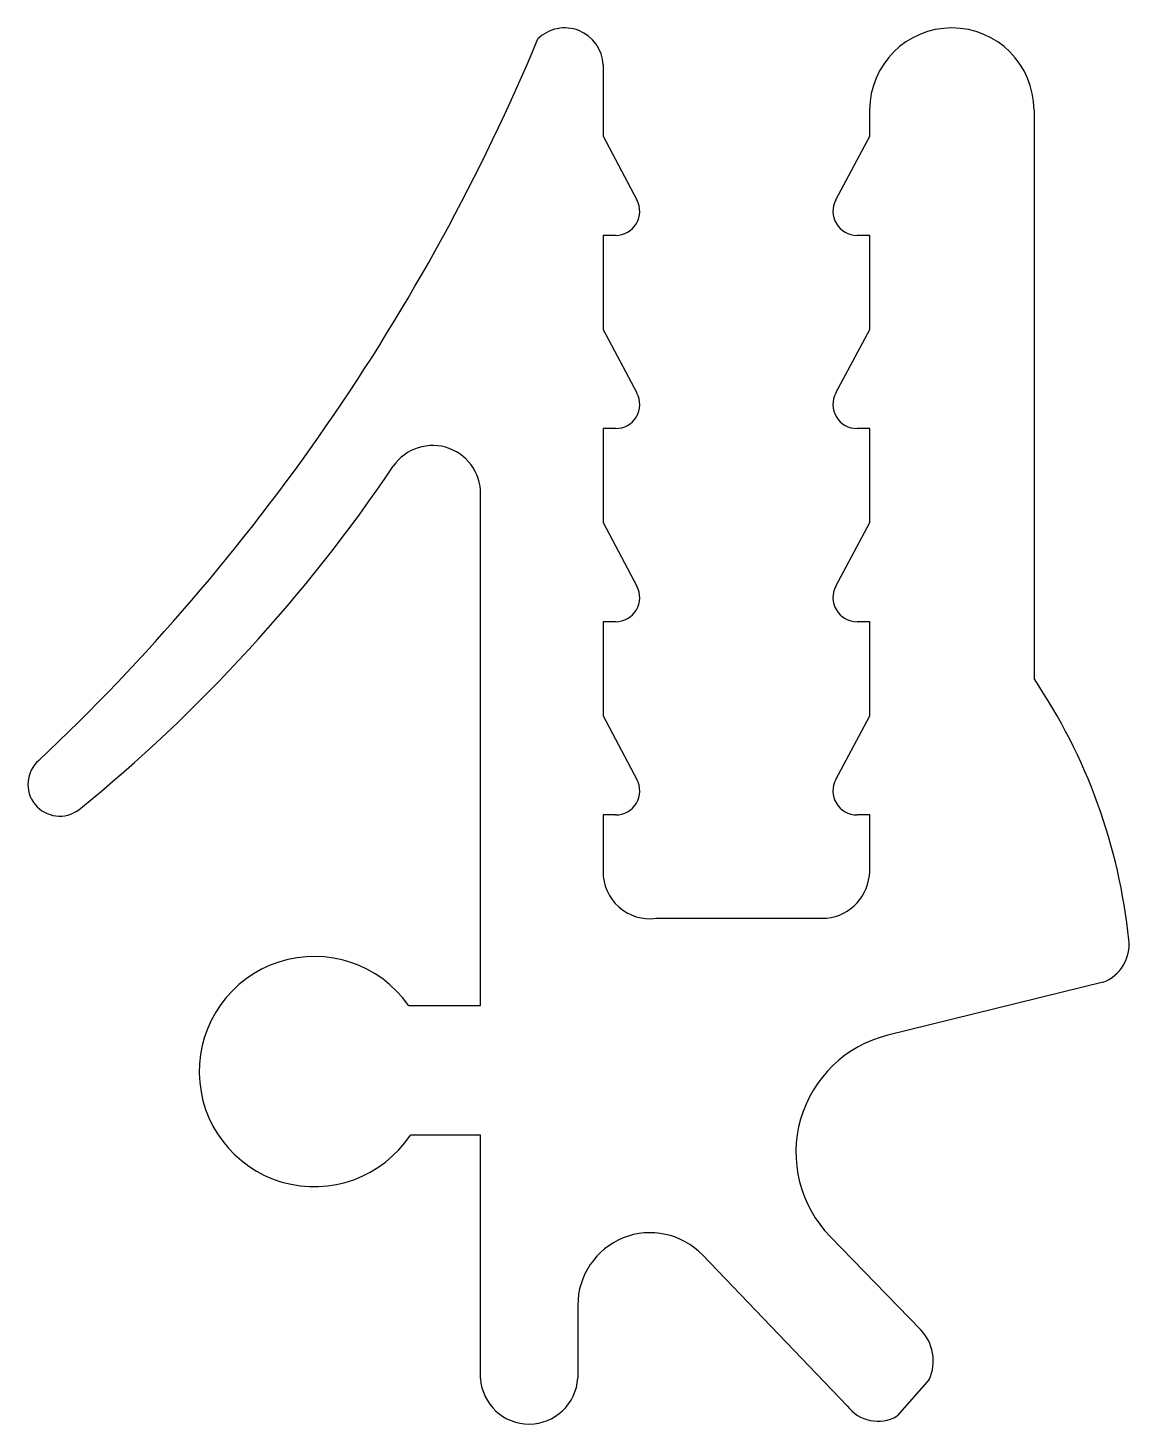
# Model space of a CAD drawing. Extents: x 687.5 to 710.3, y 688.4 to 717.3.
import ezdxf

# ---------------------------------------------------------------- set-up
doc = ezdxf.new("R2010")
doc.units = 0
doc.layers.get('0').update_dxf_attribs({"linetype": 'CONTINUOUS'})

msp = doc.modelspace()

# ---------------------------------------------------------------- linework, layer by layer
for p, q in [((699.401, 716.499), (699.401, 715.018)), ((704.922, 715.018), (704.922, 715.562)), ((708.325, 715.562), (708.325, 703.788)), ((699.401, 715.018), (700.102, 713.703)), ((704.22, 713.703), (704.922, 715.018)), ((699.661, 712.967), (699.401, 712.967)), ((699.401, 712.967), (699.401, 711.018)), ((704.922, 712.967), (704.661, 712.967)), ((704.922, 711.018), (704.922, 712.967)), ((699.401, 711.018), (700.102, 709.703)), ((704.22, 709.703), (704.922, 711.018)), ((699.661, 708.967), (699.401, 708.967)), ((699.401, 708.967), (699.401, 707.018)), ((704.922, 708.967), (704.661, 708.967)), ((704.922, 707.018), (704.922, 708.967)), ((696.862, 697.023), (696.862, 707.525)), ((699.401, 707.018), (700.102, 705.703)), ((704.22, 705.703), (704.922, 707.018)), ((699.661, 704.967), (699.401, 704.967)), ((699.401, 704.967), (699.401, 703.018)), ((704.922, 704.967), (704.661, 704.967)), ((704.922, 703.018), (704.922, 704.967)), ((699.401, 703.018), (700.102, 701.703)), ((704.22, 701.703), (704.922, 703.018)), ((699.661, 700.967), (699.401, 700.967)), ((699.401, 700.967), (699.401, 699.797)), ((704.922, 700.967), (704.661, 700.967)), ((704.922, 699.797), (704.922, 700.967)), ((700.498, 698.826), (704.034, 698.826)), ((709.759, 697.503), (705.297, 696.406)), ((695.373, 697.023), (696.862, 697.023)), ((696.862, 694.336), (695.411, 694.336)), ((696.862, 689.296), (696.862, 694.336)), ((704.102, 692.236), (705.973, 690.31)), ((704.457, 688.733), (701.46, 691.854)), ((698.878, 690.815), (698.878, 689.305)), ((706.156, 689.275), (705.491, 688.521))]:
    msp.add_line(p, q)
for centre, radius, start, end in [((698.607, 716.467), 0.795, 2.3249, 134.4879), ((706.623, 715.56), 1.702, 0.0533, 179.9467), ((657.766, 733.854), 43.655, 313.3221, 337.3375), ((699.661, 713.467), 0.5, 270, 28.0725), ((704.661, 713.467), 0.5, 151.9275, 270), ((699.661, 709.467), 0.5, 270, 28.0725), ((704.661, 709.467), 0.5, 151.9275, 270), ((695.872, 707.621), 0.994, 354.4702, 145.1743), ((667.955, 726.457), 32.684, 309.0492, 326.0161), ((699.661, 705.467), 0.5, 270, 28.0725), ((704.661, 705.467), 0.5, 151.9275, 270), ((698.537, 697.175), 11.813, 5.8471, 34.0472), ((688.148, 701.598), 0.657, 130.8926, 307.2058), ((699.661, 701.467), 0.5, 270, 28.0725), ((704.661, 701.467), 0.5, 151.9275, 270), ((700.37, 699.786), 0.969, 179.392, 277.5931), ((703.921, 699.82), 1.001, 276.4761, 358.6759), ((709.458, 698.284), 0.836, 291.0979, 6.5061), ((693.422, 695.652), 2.384, 35.0873, 326.4971), ((705.895, 693.978), 2.5, 103.8225, 224.177), ((700.378, 690.815), 1.5, 43.8438, 180), ((705.303, 689.658), 0.935, 335.809, 44.177), ((697.869, 689.363), 1.01, 183.8369, 356.6991), ((705.092, 689.201), 0.789, 216.4142, 300.3721)]:
    msp.add_arc(centre, radius, start, end)

doc.saveas('drawing.dxf')
